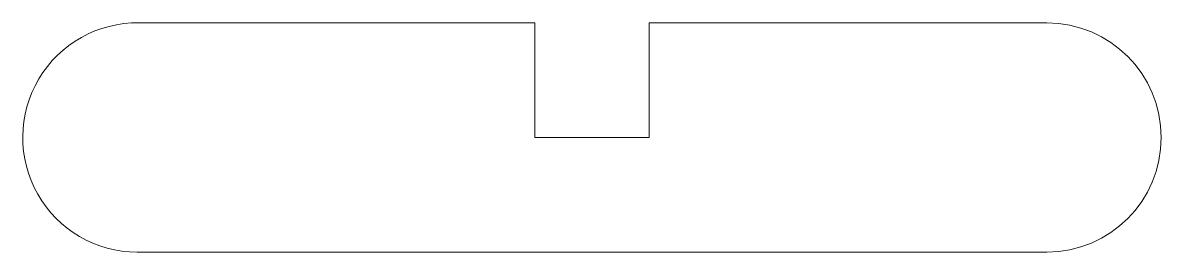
# Model space of a CAD drawing. Header units: millimetres. Extents: x -5 to 44.8, y -5 to 5.
import ezdxf

# ---------------------------------------------------------------- set-up
doc = ezdxf.new("R2010")
doc.units = ezdxf.units.MM

msp = doc.modelspace()

# ---------------------------------------------------------------- linework, layer by layer
at = {"color": 7, "linetype": 'Continuous', "lineweight": 15}
for p, q in [((17.378, 4.999), (0.086, 4.999)), ((17.378, -0.001), (17.378, 4.999)), ((39.755, 4.999), (22.378, 4.999)), ((22.378, 4.999), (22.378, -0.001)), ((22.378, -0.001), (17.378, -0.001)), ((-0.006, -5), (39.755, -4.999))]:
    msp.add_line(p, q, dxfattribs=at)
for centre, radius, start, end in [((0, 0), 5, 89.0193, 269.9256), ((39.755, 0), 4.999, 270.0031, 90)]:
    msp.add_arc(centre, radius, start, end, dxfattribs=at)

doc.saveas('drawing.dxf')
